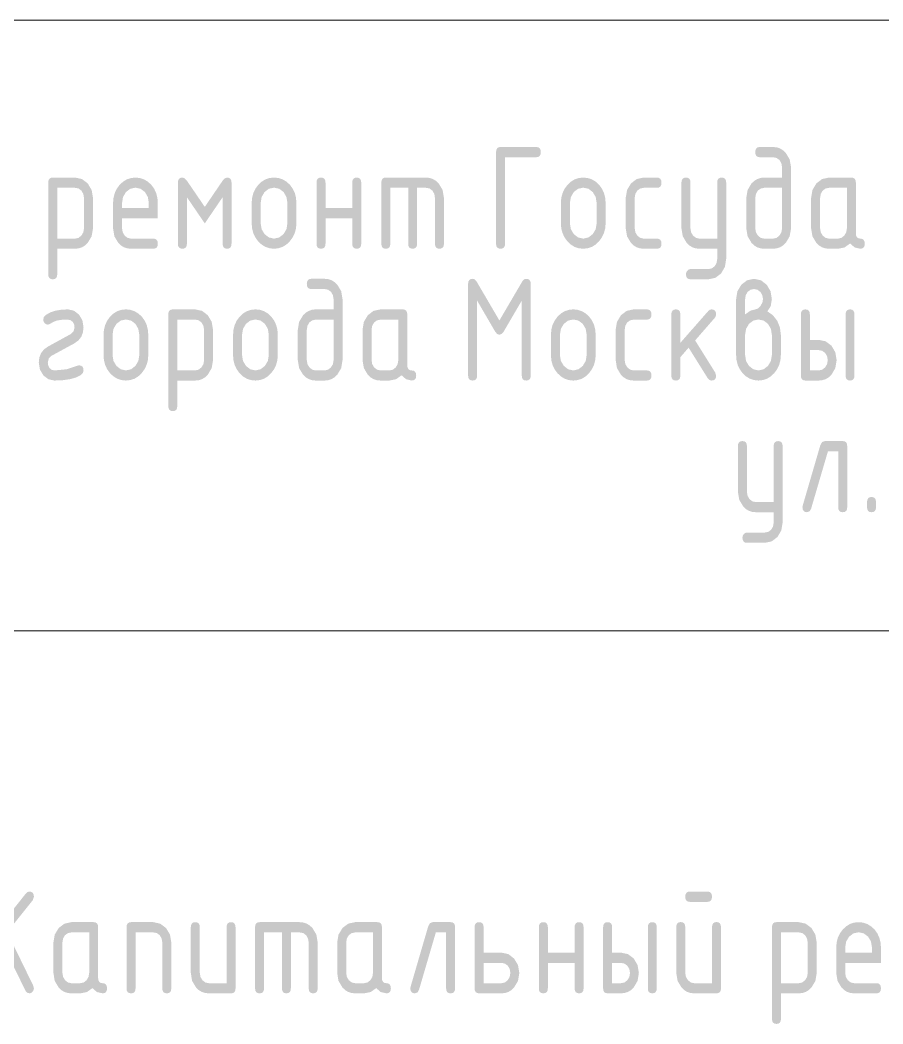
# Model space of a CAD drawing. Header units: millimetres. Extents: x -546 to 1681, y -650 to 1730.
# Drawn here: x 1088.43 to 1109.61, y 25.31 to 49.95 of the extents above; entities that cross this region are included whole.
import ezdxf

# ---------------------------------------------------------------- set-up
doc = ezdxf.new("R2010")
doc.units = ezdxf.units.MM

msp = doc.modelspace()

# ---------------------------------------------------------------- hatches: boundary and pattern name
h = msp.add_hatch(color=7)
h.dxf.hatch_style = 2
h.paths.add_polyline_path([(1100.333, 46.581), (1100.333, 44.458), (1100.326, 44.403), (1100.306, 44.365), (1100.271, 44.343), (1100.223, 44.335), (1100.175, 44.343), (1100.14, 44.365), (1100.119, 44.403), (1100.112, 44.458), (1100.112, 46.707), (1100.119, 46.762), (1100.14, 46.801), (1100.175, 46.825), (1100.223, 46.832), (1101.1, 46.832), (1101.148, 46.825), (1101.183, 46.801), (1101.203, 46.762), (1101.21, 46.707), (1101.203, 46.652), (1101.183, 46.612), (1101.148, 46.589), (1101.1, 46.581)])
h = msp.add_hatch(color=7)
h.paths.add_polyline_path([(1107.352, 46.333), (1107.352, 44.835), (1107.319, 44.641), (1107.223, 44.479), (1107.155, 44.415), (1107.081, 44.37), (1107, 44.344), (1106.913, 44.335), (1106.692, 44.335), (1106.604, 44.344), (1106.522, 44.37), (1106.448, 44.415), (1106.382, 44.479), (1106.286, 44.641), (1106.254, 44.835), (1106.254, 45.582), (1106.286, 45.776), (1106.382, 45.938), (1106.45, 46), (1106.523, 46.045), (1106.604, 46.073), (1106.692, 46.082), (1107.131, 46.082), (1107.131, 46.333), (1107.115, 46.43), (1107.069, 46.511), (1106.998, 46.563), (1106.913, 46.581), (1106.582, 46.581), (1106.535, 46.589), (1106.502, 46.612), (1106.481, 46.652), (1106.475, 46.707), (1106.481, 46.762), (1106.502, 46.801), (1106.535, 46.825), (1106.582, 46.832), (1106.913, 46.832), (1107.002, 46.823), (1107.083, 46.796), (1107.157, 46.75), (1107.223, 46.686), (1107.319, 46.527)])
h.paths.add_polyline_path([(1107.131, 44.835), (1107.131, 45.83), (1106.692, 45.83), (1106.607, 45.812), (1106.536, 45.76), (1106.49, 45.679), (1106.475, 45.582), (1106.475, 44.835), (1106.49, 44.739), (1106.539, 44.657), (1106.61, 44.602), (1106.692, 44.583), (1106.913, 44.583), (1106.997, 44.602), (1107.067, 44.657), (1107.115, 44.738)])
h = msp.add_hatch(color=7)
h.paths.add_polyline_path([(1089.121, 45.959), (1089.128, 46.012), (1089.148, 46.051), (1089.183, 46.074), (1089.231, 46.082), (1089.78, 46.082), (1089.95, 46.045), (1090.09, 45.938), (1090.186, 45.776), (1090.219, 45.582), (1090.219, 44.835), (1090.186, 44.641), (1090.09, 44.479), (1090.024, 44.415), (1089.95, 44.37), (1089.869, 44.344), (1089.78, 44.335), (1089.342, 44.335), (1089.342, 43.707), (1089.335, 43.654), (1089.314, 43.616), (1089.28, 43.592), (1089.231, 43.585), (1089.183, 43.592), (1089.148, 43.616), (1089.128, 43.654), (1089.121, 43.707)])
h.paths.add_polyline_path([(1089.342, 45.83), (1089.342, 44.583), (1089.78, 44.583), (1089.864, 44.602), (1089.934, 44.657), (1089.982, 44.738), (1089.998, 44.835), (1089.998, 45.582), (1089.982, 45.679), (1089.936, 45.76), (1089.865, 45.814), (1089.78, 45.83)])
h = msp.add_hatch(color=7)
h.paths.add_polyline_path([(1091.261, 45.834), (1091.134, 45.807), (1091.028, 45.726), (1090.956, 45.604), (1090.933, 45.46), (1090.933, 45.334), (1091.589, 45.334), (1091.589, 45.46), (1091.566, 45.604), (1091.494, 45.726), (1091.388, 45.807)])
h.paths.add_polyline_path([(1090.933, 45.083), (1090.933, 44.835), (1090.949, 44.739), (1090.997, 44.657), (1091.068, 44.602), (1091.15, 44.583), (1091.699, 44.583), (1091.748, 44.576), (1091.782, 44.552), (1091.803, 44.513), (1091.81, 44.458), (1091.803, 44.403), (1091.782, 44.365), (1091.748, 44.343), (1091.699, 44.335), (1091.15, 44.335), (1091.062, 44.344), (1090.98, 44.37), (1090.907, 44.415), (1090.841, 44.479), (1090.744, 44.64), (1090.712, 44.835), (1090.712, 45.457), (1090.722, 45.582), (1090.751, 45.698), (1090.801, 45.804), (1090.871, 45.9), (1090.956, 45.98), (1091.049, 46.037), (1091.15, 46.07), (1091.261, 46.082), (1091.371, 46.07), (1091.473, 46.037), (1091.566, 45.981), (1091.65, 45.904), (1091.721, 45.807), (1091.77, 45.701), (1091.8, 45.586), (1091.81, 45.46), (1091.81, 45.083)])
h = msp.add_hatch(color=7)
h.dxf.hatch_style = 2
h.paths.add_polyline_path([(1092.963, 44.957), (1092.524, 45.6), (1092.524, 44.458), (1092.517, 44.403), (1092.496, 44.365), (1092.462, 44.343), (1092.414, 44.335), (1092.365, 44.343), (1092.331, 44.365), (1092.31, 44.403), (1092.303, 44.458), (1092.303, 45.959), (1092.31, 46.012), (1092.331, 46.051), (1092.365, 46.074), (1092.414, 46.082), (1092.469, 46.063), (1092.524, 46.005), (1092.963, 45.362), (1093.401, 46.005), (1093.456, 46.063), (1093.512, 46.082), (1093.558, 46.074), (1093.592, 46.051), (1093.612, 46.012), (1093.619, 45.959), (1093.619, 44.458), (1093.612, 44.403), (1093.592, 44.365), (1093.558, 44.343), (1093.512, 44.335), (1093.463, 44.343), (1093.429, 44.365), (1093.408, 44.403), (1093.401, 44.458), (1093.401, 45.6)])
h = msp.add_hatch(color=7)
h.paths.add_polyline_path([(1094.114, 44.957), (1094.114, 45.457), (1094.124, 45.582), (1094.153, 45.698), (1094.203, 45.804), (1094.273, 45.9), (1094.358, 45.98), (1094.451, 46.037), (1094.552, 46.07), (1094.663, 46.082), (1094.774, 46.07), (1094.875, 46.037), (1094.968, 45.981), (1095.053, 45.904), (1095.123, 45.807), (1095.173, 45.701), (1095.202, 45.584), (1095.212, 45.457), (1095.212, 44.957), (1095.202, 44.833), (1095.171, 44.719), (1095.12, 44.613), (1095.049, 44.517), (1094.966, 44.437), (1094.873, 44.38), (1094.772, 44.347), (1094.663, 44.335), (1094.552, 44.347), (1094.451, 44.38), (1094.358, 44.437), (1094.273, 44.517), (1094.203, 44.613), (1094.153, 44.719), (1094.124, 44.833)])
h.paths.add_polyline_path([(1094.991, 44.96), (1094.991, 45.46), (1094.968, 45.603), (1094.897, 45.726), (1094.79, 45.807), (1094.663, 45.834), (1094.536, 45.807), (1094.43, 45.726), (1094.358, 45.603), (1094.335, 45.46), (1094.335, 44.96), (1094.358, 44.815), (1094.43, 44.695), (1094.536, 44.612), (1094.663, 44.583), (1094.79, 44.612), (1094.897, 44.695), (1094.968, 44.816)])
h = msp.add_hatch(color=7)
h.dxf.hatch_style = 2
h.paths.add_polyline_path([(1095.926, 45.083), (1095.926, 44.458), (1095.919, 44.403), (1095.898, 44.365), (1095.864, 44.343), (1095.816, 44.335), (1095.767, 44.343), (1095.733, 44.365), (1095.712, 44.403), (1095.705, 44.458), (1095.705, 45.959), (1095.712, 46.012), (1095.733, 46.051), (1095.767, 46.074), (1095.816, 46.082), (1095.864, 46.074), (1095.898, 46.051), (1095.919, 46.012), (1095.926, 45.959), (1095.926, 45.334), (1096.583, 45.334), (1096.583, 45.959), (1096.589, 46.012), (1096.61, 46.051), (1096.645, 46.074), (1096.693, 46.082), (1096.741, 46.074), (1096.776, 46.051), (1096.796, 46.012), (1096.803, 45.959), (1096.803, 44.458), (1096.796, 44.403), (1096.776, 44.365), (1096.741, 44.343), (1096.693, 44.335), (1096.645, 44.343), (1096.61, 44.365), (1096.589, 44.403), (1096.583, 44.458), (1096.583, 45.083)])
h = msp.add_hatch(color=7)
h.dxf.hatch_style = 2
h.paths.add_polyline_path([(1097.407, 46.082), (1098.394, 46.082), (1098.483, 46.073), (1098.563, 46.045), (1098.637, 46), (1098.704, 45.938), (1098.801, 45.776), (1098.833, 45.582), (1098.833, 44.458), (1098.826, 44.403), (1098.805, 44.365), (1098.771, 44.343), (1098.723, 44.335), (1098.674, 44.343), (1098.64, 44.365), (1098.619, 44.403), (1098.612, 44.458), (1098.612, 45.582), (1098.597, 45.679), (1098.551, 45.76), (1098.48, 45.814), (1098.394, 45.83), (1098.174, 45.83), (1098.174, 44.458), (1098.167, 44.403), (1098.146, 44.365), (1098.112, 44.343), (1098.063, 44.335), (1098.017, 44.343), (1097.983, 44.365), (1097.963, 44.403), (1097.956, 44.458), (1097.956, 45.83), (1097.517, 45.83), (1097.517, 44.458), (1097.51, 44.403), (1097.489, 44.365), (1097.455, 44.343), (1097.407, 44.335), (1097.358, 44.343), (1097.324, 44.365), (1097.303, 44.403), (1097.296, 44.458), (1097.296, 45.959), (1097.303, 46.012), (1097.324, 46.051), (1097.358, 46.074)])
h = msp.add_hatch(color=7)
h.paths.add_polyline_path([(1101.703, 44.957), (1101.703, 45.457), (1101.713, 45.582), (1101.743, 45.698), (1101.793, 45.804), (1101.863, 45.9), (1101.947, 45.98), (1102.04, 46.037), (1102.142, 46.07), (1102.252, 46.082), (1102.363, 46.07), (1102.465, 46.037), (1102.557, 45.981), (1102.642, 45.904), (1102.712, 45.807), (1102.762, 45.701), (1102.792, 45.584), (1102.801, 45.457), (1102.801, 44.957), (1102.791, 44.833), (1102.76, 44.719), (1102.709, 44.613), (1102.639, 44.517), (1102.556, 44.437), (1102.463, 44.38), (1102.362, 44.347), (1102.252, 44.335), (1102.142, 44.347), (1102.04, 44.38), (1101.947, 44.437), (1101.863, 44.517), (1101.793, 44.613), (1101.743, 44.719), (1101.713, 44.833)])
h.paths.add_polyline_path([(1102.581, 44.96), (1102.581, 45.46), (1102.558, 45.603), (1102.486, 45.726), (1102.379, 45.807), (1102.252, 45.834), (1102.126, 45.807), (1102.019, 45.726), (1101.948, 45.603), (1101.924, 45.46), (1101.924, 44.96), (1101.948, 44.815), (1102.019, 44.695), (1102.126, 44.612), (1102.252, 44.583), (1102.379, 44.612), (1102.486, 44.695), (1102.558, 44.816)])
h = msp.add_hatch(color=7)
h.dxf.hatch_style = 2
h.paths.add_polyline_path([(1103.515, 45.582), (1103.515, 44.835), (1103.531, 44.739), (1103.58, 44.657), (1103.651, 44.602), (1103.733, 44.583), (1104.062, 44.583), (1104.11, 44.576), (1104.144, 44.552), (1104.165, 44.513), (1104.172, 44.458), (1104.165, 44.403), (1104.144, 44.365), (1104.11, 44.343), (1104.062, 44.335), (1103.733, 44.335), (1103.645, 44.344), (1103.563, 44.37), (1103.489, 44.415), (1103.423, 44.479), (1103.327, 44.64), (1103.294, 44.835), (1103.294, 45.582), (1103.327, 45.776), (1103.423, 45.938), (1103.563, 46.045), (1103.733, 46.082), (1104.062, 46.082), (1104.11, 46.074), (1104.144, 46.05), (1104.165, 46.011), (1104.172, 45.956), (1104.165, 45.901), (1104.144, 45.862), (1104.11, 45.838), (1104.062, 45.83), (1103.733, 45.83), (1103.648, 45.812), (1103.577, 45.76), (1103.531, 45.679)])
h = msp.add_hatch(color=7)
h.dxf.hatch_style = 2
h.paths.add_polyline_path([(1105.54, 44.08), (1105.54, 44.335), (1105.101, 44.335), (1105.013, 44.344), (1104.931, 44.37), (1104.857, 44.415), (1104.791, 44.479), (1104.695, 44.641), (1104.662, 44.835), (1104.662, 45.959), (1104.669, 46.012), (1104.69, 46.051), (1104.725, 46.074), (1104.773, 46.082), (1104.821, 46.074), (1104.856, 46.051), (1104.877, 46.012), (1104.883, 45.959), (1104.883, 44.835), (1104.899, 44.739), (1104.948, 44.657), (1105.019, 44.602), (1105.101, 44.583), (1105.54, 44.583), (1105.54, 45.959), (1105.547, 46.012), (1105.568, 46.051), (1105.602, 46.074), (1105.65, 46.082), (1105.699, 46.074), (1105.733, 46.051), (1105.754, 46.012), (1105.76, 45.959), (1105.76, 44.084), (1105.729, 43.89), (1105.635, 43.728), (1105.495, 43.621), (1105.325, 43.585), (1104.883, 43.585), (1104.835, 43.592), (1104.801, 43.616), (1104.78, 43.655), (1104.773, 43.71), (1104.781, 43.755), (1104.807, 43.797), (1104.842, 43.826), (1104.883, 43.836), (1105.322, 43.836), (1105.407, 43.853), (1105.478, 43.906), (1105.524, 43.984)])
h = msp.add_hatch(color=7)
h.paths.add_polyline_path([(1108.722, 45.83), (1108.283, 45.83), (1108.198, 45.812), (1108.127, 45.76), (1108.081, 45.679), (1108.066, 45.582), (1108.066, 44.835), (1108.082, 44.739), (1108.13, 44.657), (1108.201, 44.602), (1108.283, 44.583), (1108.504, 44.583), (1108.588, 44.602), (1108.658, 44.657), (1108.706, 44.738), (1108.722, 44.835)])
h.paths.add_polyline_path([(1109.161, 44.458), (1109.154, 44.403), (1109.134, 44.365), (1109.1, 44.343), (1109.053, 44.335), (1108.913, 44.367), (1108.802, 44.464), (1108.666, 44.367), (1108.504, 44.335), (1108.283, 44.335), (1108.195, 44.344), (1108.113, 44.37), (1108.04, 44.415), (1107.974, 44.479), (1107.877, 44.64), (1107.845, 44.835), (1107.845, 45.582), (1107.877, 45.776), (1107.974, 45.938), (1108.113, 46.045), (1108.283, 46.082), (1108.832, 46.082), (1108.881, 46.074), (1108.915, 46.051), (1108.936, 46.012), (1108.943, 45.959), (1108.943, 44.709), (1108.95, 44.654), (1108.97, 44.615), (1109.005, 44.591), (1109.053, 44.583), (1109.1, 44.576), (1109.134, 44.552), (1109.154, 44.513)])
h = msp.add_hatch(color=7)
h.paths.add_polyline_path([(1096.344, 43.098), (1096.344, 41.6), (1096.312, 41.406), (1096.216, 41.244), (1096.148, 41.18), (1096.073, 41.135), (1095.993, 41.109), (1095.906, 41.1), (1095.685, 41.1), (1095.596, 41.109), (1095.515, 41.135), (1095.441, 41.18), (1095.375, 41.244), (1095.278, 41.406), (1095.246, 41.6), (1095.246, 42.347), (1095.278, 42.541), (1095.375, 42.703), (1095.442, 42.766), (1095.516, 42.81), (1095.597, 42.838), (1095.685, 42.847), (1096.124, 42.847), (1096.124, 43.098), (1096.108, 43.195), (1096.062, 43.276), (1095.991, 43.328), (1095.906, 43.346), (1095.575, 43.346), (1095.528, 43.354), (1095.494, 43.377), (1095.474, 43.417), (1095.467, 43.472), (1095.474, 43.527), (1095.494, 43.566), (1095.528, 43.59), (1095.575, 43.597), (1095.906, 43.597), (1095.995, 43.588), (1096.076, 43.561), (1096.15, 43.515), (1096.216, 43.451), (1096.312, 43.292)])
h.paths.add_polyline_path([(1096.124, 41.6), (1096.124, 42.595), (1095.685, 42.595), (1095.6, 42.577), (1095.528, 42.525), (1095.483, 42.444), (1095.467, 42.347), (1095.467, 41.6), (1095.483, 41.504), (1095.532, 41.422), (1095.603, 41.367), (1095.685, 41.348), (1095.906, 41.348), (1095.989, 41.367), (1096.059, 41.422), (1096.108, 41.503)])
h = msp.add_hatch(color=7)
h.dxf.hatch_style = 2
h.paths.add_polyline_path([(1100.853, 43.597), (1100.901, 43.59), (1100.935, 43.566), (1100.956, 43.527), (1100.963, 43.472), (1100.963, 41.223), (1100.956, 41.168), (1100.935, 41.13), (1100.901, 41.108), (1100.853, 41.1), (1100.804, 41.108), (1100.77, 41.13), (1100.749, 41.168), (1100.743, 41.223), (1100.743, 43.063), (1100.297, 42.298), (1100.249, 42.243), (1100.194, 42.225), (1100.14, 42.243), (1100.092, 42.298), (1099.647, 43.063), (1099.647, 41.223), (1099.64, 41.168), (1099.62, 41.13), (1099.585, 41.108), (1099.537, 41.1), (1099.489, 41.108), (1099.454, 41.13), (1099.433, 41.168), (1099.426, 41.223), (1099.426, 43.472), (1099.433, 43.527), (1099.454, 43.566), (1099.489, 43.59), (1099.537, 43.597), (1099.59, 43.582), (1099.632, 43.535), (1100.194, 42.574), (1100.761, 43.542), (1100.8, 43.584)])
h = msp.add_hatch(color=7)
h.paths.add_polyline_path([(1106.225, 42.724), (1106.358, 42.816), (1106.479, 42.847), (1106.546, 42.869), (1106.605, 42.934), (1106.649, 43.016), (1106.664, 43.098), (1106.647, 43.195), (1106.599, 43.276), (1106.528, 43.329), (1106.442, 43.346), (1106.357, 43.328), (1106.286, 43.276), (1106.24, 43.195), (1106.225, 43.098)])
h.paths.add_polyline_path([(1106.771, 42.798), (1106.907, 42.703), (1107.013, 42.567), (1107.079, 42.403), (1107.102, 42.225), (1107.102, 41.722), (1107.091, 41.598), (1107.061, 41.482), (1107.01, 41.377), (1106.939, 41.282), (1106.856, 41.202), (1106.763, 41.145), (1106.662, 41.112), (1106.553, 41.1), (1106.442, 41.112), (1106.341, 41.145), (1106.248, 41.202), (1106.163, 41.282), (1106.093, 41.378), (1106.043, 41.484), (1106.014, 41.598), (1106.004, 41.722), (1106.004, 43.098), (1106.036, 43.292), (1106.133, 43.454), (1106.274, 43.561), (1106.442, 43.597), (1106.613, 43.561), (1106.756, 43.451), (1106.849, 43.292), (1106.881, 43.098), (1106.854, 42.928)])
h.paths.add_polyline_path([(1106.881, 41.725), (1106.881, 42.225), (1106.858, 42.368), (1106.786, 42.491), (1106.68, 42.572), (1106.553, 42.599), (1106.426, 42.572), (1106.32, 42.491), (1106.248, 42.368), (1106.225, 42.225), (1106.225, 41.725), (1106.248, 41.58), (1106.32, 41.46), (1106.426, 41.377), (1106.553, 41.348), (1106.68, 41.377), (1106.786, 41.46), (1106.858, 41.581)])
h = msp.add_hatch(color=7)
h.dxf.hatch_style = 2
h.paths.add_polyline_path([(1089.876, 41.474), (1089.925, 41.466), (1089.959, 41.443), (1089.98, 41.403), (1089.987, 41.348), (1089.971, 41.286), (1089.925, 41.237), (1089.805, 41.177), (1089.656, 41.134), (1089.479, 41.109), (1089.272, 41.1), (1089.125, 41.132), (1089.002, 41.226), (1088.917, 41.367), (1088.889, 41.537), (1088.902, 41.664), (1088.944, 41.772), (1089.013, 41.862), (1089.11, 41.932), (1089.677, 42.243), (1089.744, 42.309), (1089.766, 42.41), (1089.755, 42.482), (1089.72, 42.543), (1089.665, 42.582), (1089.604, 42.595), (1089.44, 42.59), (1089.325, 42.571), (1089.246, 42.539), (1089.159, 42.487), (1089.11, 42.473), (1089.068, 42.481), (1089.033, 42.508), (1089.007, 42.55), (1088.999, 42.595), (1089.013, 42.658), (1089.057, 42.707), (1089.164, 42.769), (1089.29, 42.812), (1089.437, 42.838), (1089.604, 42.847), (1089.75, 42.815), (1089.874, 42.721), (1089.959, 42.579), (1089.987, 42.41), (1089.973, 42.283), (1089.932, 42.175), (1089.863, 42.086), (1089.766, 42.015), (1089.202, 41.708), (1089.133, 41.64), (1089.11, 41.537), (1089.121, 41.465), (1089.155, 41.404), (1089.209, 41.363), (1089.272, 41.348), (1089.574, 41.377), (1089.833, 41.464)])
h = msp.add_hatch(color=7)
h.paths.add_polyline_path([(1090.478, 41.722), (1090.478, 42.222), (1090.488, 42.347), (1090.518, 42.463), (1090.567, 42.569), (1090.637, 42.665), (1090.722, 42.745), (1090.815, 42.802), (1090.917, 42.835), (1091.027, 42.847), (1091.138, 42.836), (1091.239, 42.802), (1091.332, 42.746), (1091.417, 42.669), (1091.487, 42.572), (1091.537, 42.466), (1091.566, 42.349), (1091.576, 42.222), (1091.576, 41.722), (1091.566, 41.598), (1091.535, 41.484), (1091.484, 41.378), (1091.413, 41.282), (1091.33, 41.202), (1091.238, 41.145), (1091.136, 41.112), (1091.027, 41.1), (1090.917, 41.112), (1090.815, 41.145), (1090.722, 41.202), (1090.637, 41.282), (1090.567, 41.378), (1090.518, 41.484), (1090.488, 41.598)])
h.paths.add_polyline_path([(1091.356, 41.725), (1091.356, 42.225), (1091.332, 42.368), (1091.261, 42.491), (1091.154, 42.572), (1091.027, 42.599), (1090.9, 42.572), (1090.794, 42.491), (1090.722, 42.368), (1090.699, 42.225), (1090.699, 41.725), (1090.722, 41.58), (1090.794, 41.46), (1090.9, 41.377), (1091.027, 41.348), (1091.154, 41.377), (1091.261, 41.46), (1091.332, 41.581)])
h = msp.add_hatch(color=7)
h.paths.add_polyline_path([(1092.067, 42.724), (1092.074, 42.777), (1092.095, 42.816), (1092.13, 42.839), (1092.178, 42.847), (1092.727, 42.847), (1092.897, 42.81), (1093.037, 42.703), (1093.133, 42.541), (1093.165, 42.347), (1093.165, 41.6), (1093.133, 41.406), (1093.037, 41.244), (1092.971, 41.18), (1092.897, 41.135), (1092.816, 41.109), (1092.727, 41.1), (1092.288, 41.1), (1092.288, 40.472), (1092.281, 40.419), (1092.261, 40.381), (1092.226, 40.357), (1092.178, 40.35), (1092.13, 40.357), (1092.095, 40.381), (1092.074, 40.419), (1092.067, 40.472)])
h.paths.add_polyline_path([(1092.288, 42.595), (1092.288, 41.348), (1092.727, 41.348), (1092.811, 41.367), (1092.88, 41.422), (1092.929, 41.503), (1092.945, 41.6), (1092.945, 42.347), (1092.929, 42.444), (1092.883, 42.525), (1092.812, 42.579), (1092.727, 42.595)])
h = msp.add_hatch(color=7)
h.paths.add_polyline_path([(1093.657, 41.722), (1093.657, 42.222), (1093.667, 42.347), (1093.696, 42.463), (1093.746, 42.569), (1093.816, 42.665), (1093.901, 42.745), (1093.994, 42.802), (1094.095, 42.835), (1094.206, 42.847), (1094.316, 42.836), (1094.418, 42.802), (1094.511, 42.746), (1094.595, 42.669), (1094.666, 42.572), (1094.715, 42.466), (1094.745, 42.349), (1094.755, 42.222), (1094.755, 41.722), (1094.744, 41.598), (1094.714, 41.484), (1094.663, 41.378), (1094.592, 41.282), (1094.509, 41.202), (1094.416, 41.145), (1094.315, 41.112), (1094.206, 41.1), (1094.095, 41.112), (1093.994, 41.145), (1093.901, 41.202), (1093.816, 41.282), (1093.746, 41.378), (1093.696, 41.484), (1093.667, 41.598)])
h.paths.add_polyline_path([(1094.534, 41.725), (1094.534, 42.225), (1094.511, 42.368), (1094.439, 42.491), (1094.333, 42.572), (1094.206, 42.599), (1094.079, 42.572), (1093.973, 42.491), (1093.901, 42.368), (1093.878, 42.225), (1093.878, 41.725), (1093.901, 41.58), (1093.973, 41.46), (1094.079, 41.377), (1094.206, 41.348), (1094.333, 41.377), (1094.439, 41.46), (1094.511, 41.581)])
h = msp.add_hatch(color=7)
h.paths.add_polyline_path([(1097.713, 42.595), (1097.274, 42.595), (1097.189, 42.577), (1097.118, 42.525), (1097.072, 42.444), (1097.057, 42.347), (1097.057, 41.6), (1097.072, 41.504), (1097.121, 41.422), (1097.192, 41.367), (1097.274, 41.348), (1097.495, 41.348), (1097.579, 41.367), (1097.649, 41.422), (1097.697, 41.503), (1097.713, 41.6)])
h.paths.add_polyline_path([(1098.152, 41.223), (1098.145, 41.168), (1098.124, 41.13), (1098.091, 41.108), (1098.044, 41.1), (1097.904, 41.132), (1097.793, 41.229), (1097.657, 41.132), (1097.495, 41.1), (1097.274, 41.1), (1097.186, 41.109), (1097.104, 41.135), (1097.03, 41.18), (1096.964, 41.244), (1096.868, 41.405), (1096.835, 41.6), (1096.835, 42.347), (1096.868, 42.541), (1096.964, 42.703), (1097.104, 42.81), (1097.274, 42.847), (1097.823, 42.847), (1097.872, 42.839), (1097.906, 42.816), (1097.927, 42.777), (1097.933, 42.724), (1097.933, 41.474), (1097.94, 41.419), (1097.961, 41.38), (1097.996, 41.356), (1098.044, 41.348), (1098.091, 41.341), (1098.124, 41.317), (1098.145, 41.278)])
h = msp.add_hatch(color=7)
h.paths.add_polyline_path([(1101.459, 41.722), (1101.459, 42.222), (1101.469, 42.347), (1101.498, 42.463), (1101.548, 42.569), (1101.618, 42.665), (1101.703, 42.745), (1101.796, 42.802), (1101.897, 42.835), (1102.008, 42.847), (1102.118, 42.836), (1102.22, 42.802), (1102.313, 42.746), (1102.397, 42.669), (1102.468, 42.572), (1102.517, 42.466), (1102.547, 42.349), (1102.557, 42.222), (1102.557, 41.722), (1102.546, 41.598), (1102.516, 41.484), (1102.465, 41.378), (1102.394, 41.282), (1102.311, 41.202), (1102.218, 41.145), (1102.117, 41.112), (1102.008, 41.1), (1101.897, 41.112), (1101.796, 41.145), (1101.703, 41.202), (1101.618, 41.282), (1101.548, 41.378), (1101.498, 41.484), (1101.469, 41.598)])
h.paths.add_polyline_path([(1102.336, 41.725), (1102.336, 42.225), (1102.313, 42.368), (1102.241, 42.491), (1102.135, 42.572), (1102.008, 42.599), (1101.881, 42.572), (1101.775, 42.491), (1101.703, 42.368), (1101.68, 42.225), (1101.68, 41.725), (1101.703, 41.58), (1101.775, 41.46), (1101.881, 41.377), (1102.008, 41.348), (1102.135, 41.377), (1102.241, 41.46), (1102.313, 41.581)])
h = msp.add_hatch(color=7)
h.dxf.hatch_style = 2
h.paths.add_polyline_path([(1103.269, 42.347), (1103.269, 41.6), (1103.285, 41.504), (1103.334, 41.422), (1103.405, 41.367), (1103.487, 41.348), (1103.815, 41.348), (1103.863, 41.341), (1103.898, 41.317), (1103.919, 41.278), (1103.926, 41.223), (1103.919, 41.168), (1103.898, 41.13), (1103.863, 41.108), (1103.815, 41.1), (1103.487, 41.1), (1103.398, 41.109), (1103.317, 41.135), (1103.243, 41.18), (1103.177, 41.244), (1103.08, 41.405), (1103.048, 41.6), (1103.048, 42.347), (1103.08, 42.541), (1103.177, 42.703), (1103.317, 42.81), (1103.487, 42.847), (1103.815, 42.847), (1103.863, 42.839), (1103.898, 42.815), (1103.919, 42.776), (1103.926, 42.721), (1103.919, 42.666), (1103.898, 42.627), (1103.863, 42.603), (1103.815, 42.595), (1103.487, 42.595), (1103.402, 42.577), (1103.33, 42.525), (1103.285, 42.444)])
h = msp.add_hatch(color=7)
h.dxf.hatch_style = 2
h.paths.add_polyline_path([(1104.635, 42.026), (1105.325, 42.812), (1105.359, 42.838), (1105.402, 42.847), (1105.45, 42.839), (1105.485, 42.816), (1105.506, 42.777), (1105.512, 42.724), (1105.504, 42.677), (1105.479, 42.637), (1104.998, 42.085), (1105.491, 41.296), (1105.512, 41.223), (1105.506, 41.168), (1105.485, 41.13), (1105.45, 41.108), (1105.402, 41.1), (1105.349, 41.114), (1105.31, 41.153), (1104.838, 41.907), (1104.635, 41.673), (1104.635, 41.223), (1104.628, 41.168), (1104.608, 41.13), (1104.573, 41.108), (1104.525, 41.1), (1104.477, 41.108), (1104.442, 41.13), (1104.421, 41.168), (1104.414, 41.223), (1104.414, 42.724), (1104.421, 42.777), (1104.442, 42.816), (1104.477, 42.839), (1104.525, 42.847), (1104.573, 42.839), (1104.608, 42.816), (1104.628, 42.777), (1104.635, 42.724)])
h = msp.add_hatch(color=7)
h.paths.add_polyline_path([(1108.471, 41.6), (1108.439, 41.406), (1108.345, 41.244), (1108.277, 41.18), (1108.202, 41.135), (1108.12, 41.109), (1108.032, 41.1), (1107.704, 41.1), (1107.655, 41.108), (1107.621, 41.13), (1107.6, 41.168), (1107.593, 41.223), (1107.593, 42.724), (1107.6, 42.777), (1107.621, 42.816), (1107.655, 42.839), (1107.704, 42.847), (1107.752, 42.839), (1107.786, 42.816), (1107.807, 42.777), (1107.814, 42.724), (1107.814, 42.099), (1108.032, 42.099), (1108.202, 42.063), (1108.345, 41.956), (1108.439, 41.794)])
h.paths.add_polyline_path([(1108.253, 41.6), (1108.237, 41.697), (1108.188, 41.778), (1108.117, 41.83), (1108.032, 41.848), (1107.814, 41.848), (1107.814, 41.348), (1108.032, 41.348), (1108.117, 41.367), (1108.188, 41.422), (1108.237, 41.503)])
h.paths.add_polyline_path([(1108.691, 42.724), (1108.698, 42.777), (1108.719, 42.816), (1108.753, 42.839), (1108.802, 42.847), (1108.848, 42.839), (1108.882, 42.816), (1108.902, 42.777), (1108.909, 42.724), (1108.909, 41.223), (1108.902, 41.168), (1108.882, 41.13), (1108.848, 41.108), (1108.802, 41.1), (1108.753, 41.108), (1108.719, 41.13), (1108.698, 41.168), (1108.691, 41.223)])
h = msp.add_hatch(color=7)
h.dxf.hatch_style = 2
h.paths.add_polyline_path([(1106.925, 37.614), (1106.925, 37.869), (1106.487, 37.869), (1106.398, 37.878), (1106.317, 37.904), (1106.243, 37.948), (1106.177, 38.012), (1106.08, 38.175), (1106.048, 38.368), (1106.048, 39.493), (1106.055, 39.546), (1106.076, 39.584), (1106.11, 39.607), (1106.159, 39.615), (1106.207, 39.607), (1106.241, 39.584), (1106.262, 39.546), (1106.269, 39.493), (1106.269, 38.368), (1106.285, 38.273), (1106.333, 38.19), (1106.404, 38.135), (1106.487, 38.117), (1106.925, 38.117), (1106.925, 39.493), (1106.932, 39.546), (1106.953, 39.584), (1106.988, 39.607), (1107.036, 39.615), (1107.084, 39.607), (1107.119, 39.584), (1107.139, 39.546), (1107.146, 39.493), (1107.146, 37.618), (1107.114, 37.424), (1107.02, 37.262), (1106.88, 37.154), (1106.71, 37.118), (1106.269, 37.118), (1106.221, 37.126), (1106.186, 37.15), (1106.166, 37.189), (1106.159, 37.244), (1106.166, 37.289), (1106.192, 37.331), (1106.227, 37.36), (1106.269, 37.37), (1106.708, 37.37), (1106.793, 37.386), (1106.864, 37.44), (1106.91, 37.518)])
h = msp.add_hatch(color=7)
h.dxf.hatch_style = 2
h.paths.add_polyline_path([(1108.181, 39.615), (1108.62, 39.615), (1108.669, 39.607), (1108.703, 39.584), (1108.724, 39.546), (1108.731, 39.493), (1108.731, 37.991), (1108.724, 37.937), (1108.703, 37.899), (1108.669, 37.876), (1108.62, 37.869), (1108.572, 37.876), (1108.538, 37.899), (1108.517, 37.937), (1108.51, 37.991), (1108.51, 39.364), (1108.258, 39.364), (1107.844, 37.953), (1107.807, 37.89), (1107.743, 37.869), (1107.695, 37.877), (1107.66, 37.9), (1107.639, 37.94), (1107.632, 37.995), (1107.639, 38.033), (1108.071, 39.514), (1108.115, 39.591)])
h = msp.add_hatch(color=7)
h.dxf.hatch_style = 2
h.paths.add_polyline_path([(1109.217, 38.117), (1109.224, 38.172), (1109.245, 38.211), (1109.279, 38.235), (1109.328, 38.243), (1109.376, 38.235), (1109.41, 38.211), (1109.431, 38.172), (1109.438, 38.117), (1109.438, 37.991), (1109.431, 37.937), (1109.41, 37.899), (1109.376, 37.876), (1109.328, 37.869), (1109.279, 37.876), (1109.245, 37.899), (1109.224, 37.937), (1109.217, 37.991)])
h = msp.add_hatch(color=7)
h.dxf.hatch_style = 2
h.paths.add_polyline_path([(1087.956, 27.368), (1087.674, 27.011), (1087.674, 26.184), (1087.667, 26.129), (1087.646, 26.091), (1087.612, 26.069), (1087.564, 26.061), (1087.515, 26.069), (1087.481, 26.091), (1087.46, 26.129), (1087.453, 26.184), (1087.453, 28.433), (1087.46, 28.488), (1087.481, 28.527), (1087.515, 28.551), (1087.564, 28.558), (1087.612, 28.551), (1087.646, 28.527), (1087.667, 28.488), (1087.674, 28.433), (1087.674, 27.382), (1088.576, 28.517), (1088.615, 28.548), (1088.662, 28.558), (1088.708, 28.551), (1088.742, 28.527), (1088.762, 28.488), (1088.769, 28.433), (1088.742, 28.349), (1088.113, 27.563), (1088.754, 26.247), (1088.769, 26.184), (1088.761, 26.139), (1088.735, 26.1), (1088.701, 26.07), (1088.662, 26.061), (1088.602, 26.077), (1088.563, 26.124)])
h = msp.add_hatch(color=7)
h.paths.add_polyline_path([(1105.633, 27.685), (1105.633, 26.184), (1105.626, 26.129), (1105.605, 26.091), (1105.571, 26.069), (1105.522, 26.061), (1104.973, 26.061), (1104.885, 26.07), (1104.803, 26.096), (1104.73, 26.141), (1104.664, 26.205), (1104.567, 26.367), (1104.535, 26.561), (1104.535, 27.685), (1104.542, 27.74), (1104.562, 27.78), (1104.597, 27.803), (1104.645, 27.811), (1104.694, 27.803), (1104.728, 27.78), (1104.749, 27.74), (1104.756, 27.685), (1104.756, 26.561), (1104.772, 26.466), (1104.82, 26.386), (1104.891, 26.328), (1104.973, 26.31), (1105.412, 26.31), (1105.412, 27.685), (1105.419, 27.74), (1105.44, 27.78), (1105.474, 27.803), (1105.522, 27.811), (1105.571, 27.803), (1105.605, 27.78), (1105.626, 27.74)])
h.paths.add_polyline_path([(1105.302, 28.307), (1104.863, 28.307), (1104.817, 28.315), (1104.783, 28.339), (1104.762, 28.378), (1104.756, 28.433), (1104.762, 28.488), (1104.783, 28.527), (1104.817, 28.551), (1104.863, 28.558), (1105.302, 28.558), (1105.35, 28.551), (1105.384, 28.527), (1105.405, 28.488), (1105.412, 28.433), (1105.405, 28.378), (1105.384, 28.339), (1105.35, 28.315)])
h = msp.add_hatch(color=7)
h.paths.add_polyline_path([(1090.126, 27.556), (1089.687, 27.556), (1089.602, 27.538), (1089.53, 27.486), (1089.485, 27.405), (1089.469, 27.308), (1089.469, 26.561), (1089.485, 26.465), (1089.534, 26.383), (1089.605, 26.328), (1089.687, 26.31), (1089.908, 26.31), (1089.991, 26.328), (1090.061, 26.383), (1090.109, 26.464), (1090.126, 26.561)])
h.paths.add_polyline_path([(1090.564, 26.184), (1090.557, 26.129), (1090.537, 26.091), (1090.503, 26.069), (1090.457, 26.061), (1090.316, 26.093), (1090.205, 26.19), (1090.069, 26.093), (1089.908, 26.061), (1089.687, 26.061), (1089.598, 26.07), (1089.517, 26.096), (1089.443, 26.141), (1089.377, 26.205), (1089.28, 26.366), (1089.248, 26.561), (1089.248, 27.308), (1089.28, 27.502), (1089.377, 27.664), (1089.517, 27.771), (1089.687, 27.808), (1090.236, 27.808), (1090.284, 27.8), (1090.319, 27.777), (1090.339, 27.738), (1090.346, 27.685), (1090.346, 26.435), (1090.353, 26.38), (1090.374, 26.341), (1090.408, 26.317), (1090.457, 26.31), (1090.503, 26.302), (1090.537, 26.278), (1090.557, 26.239)])
h = msp.add_hatch(color=7)
h.dxf.hatch_style = 2
h.paths.add_polyline_path([(1091.043, 26.184), (1091.043, 27.685), (1091.05, 27.738), (1091.071, 27.777), (1091.105, 27.8), (1091.154, 27.808), (1091.703, 27.808), (1091.87, 27.771), (1092.013, 27.664), (1092.109, 27.502), (1092.141, 27.308), (1092.141, 26.184), (1092.134, 26.129), (1092.114, 26.091), (1092.079, 26.069), (1092.031, 26.061), (1091.983, 26.069), (1091.948, 26.091), (1091.927, 26.129), (1091.921, 26.184), (1091.921, 27.308), (1091.905, 27.405), (1091.859, 27.486), (1091.788, 27.54), (1091.703, 27.556), (1091.264, 27.556), (1091.264, 26.184), (1091.257, 26.129), (1091.236, 26.091), (1091.202, 26.069), (1091.154, 26.061), (1091.105, 26.069), (1091.071, 26.091), (1091.05, 26.129)])
h = msp.add_hatch(color=7)
h.dxf.hatch_style = 2
h.paths.add_polyline_path([(1093.718, 27.685), (1093.718, 26.184), (1093.711, 26.129), (1093.691, 26.091), (1093.656, 26.069), (1093.608, 26.061), (1093.059, 26.061), (1092.97, 26.07), (1092.889, 26.096), (1092.815, 26.141), (1092.749, 26.205), (1092.652, 26.366), (1092.62, 26.561), (1092.62, 27.685), (1092.627, 27.738), (1092.648, 27.777), (1092.682, 27.8), (1092.731, 27.808), (1092.779, 27.8), (1092.814, 27.777), (1092.834, 27.738), (1092.841, 27.685), (1092.841, 26.561), (1092.857, 26.465), (1092.906, 26.383), (1092.977, 26.328), (1093.059, 26.31), (1093.498, 26.31), (1093.498, 27.685), (1093.505, 27.738), (1093.525, 27.777), (1093.56, 27.8), (1093.608, 27.808), (1093.656, 27.8), (1093.691, 27.777), (1093.711, 27.738)])
h = msp.add_hatch(color=7)
h.dxf.hatch_style = 2
h.paths.add_polyline_path([(1094.308, 27.808), (1095.295, 27.808), (1095.384, 27.799), (1095.464, 27.771), (1095.538, 27.727), (1095.606, 27.664), (1095.702, 27.502), (1095.734, 27.308), (1095.734, 26.184), (1095.727, 26.129), (1095.706, 26.091), (1095.672, 26.069), (1095.624, 26.061), (1095.575, 26.069), (1095.541, 26.091), (1095.52, 26.129), (1095.514, 26.184), (1095.514, 27.308), (1095.498, 27.405), (1095.452, 27.486), (1095.381, 27.54), (1095.295, 27.556), (1095.075, 27.556), (1095.075, 26.184), (1095.068, 26.129), (1095.047, 26.091), (1095.013, 26.069), (1094.965, 26.061), (1094.918, 26.069), (1094.884, 26.091), (1094.864, 26.129), (1094.857, 26.184), (1094.857, 27.556), (1094.418, 27.556), (1094.418, 26.184), (1094.411, 26.129), (1094.391, 26.091), (1094.356, 26.069), (1094.308, 26.061), (1094.26, 26.069), (1094.225, 26.091), (1094.204, 26.129), (1094.197, 26.184), (1094.197, 27.685), (1094.204, 27.738), (1094.225, 27.777), (1094.26, 27.8)])
h = msp.add_hatch(color=7)
h.paths.add_polyline_path([(1097.091, 27.556), (1096.652, 27.556), (1096.567, 27.538), (1096.495, 27.486), (1096.45, 27.405), (1096.434, 27.308), (1096.434, 26.561), (1096.45, 26.465), (1096.499, 26.383), (1096.57, 26.328), (1096.652, 26.31), (1096.873, 26.31), (1096.956, 26.328), (1097.026, 26.383), (1097.075, 26.464), (1097.091, 26.561)])
h.paths.add_polyline_path([(1097.53, 26.184), (1097.523, 26.129), (1097.502, 26.091), (1097.469, 26.069), (1097.422, 26.061), (1097.281, 26.093), (1097.171, 26.19), (1097.034, 26.093), (1096.873, 26.061), (1096.652, 26.061), (1096.563, 26.07), (1096.482, 26.096), (1096.408, 26.141), (1096.342, 26.205), (1096.245, 26.366), (1096.213, 26.561), (1096.213, 27.308), (1096.245, 27.502), (1096.342, 27.664), (1096.482, 27.771), (1096.652, 27.808), (1097.201, 27.808), (1097.249, 27.8), (1097.284, 27.777), (1097.304, 27.738), (1097.311, 27.685), (1097.311, 26.435), (1097.318, 26.38), (1097.339, 26.341), (1097.374, 26.317), (1097.422, 26.31), (1097.469, 26.302), (1097.502, 26.278), (1097.523, 26.239)])
h = msp.add_hatch(color=7)
h.dxf.hatch_style = 2
h.paths.add_polyline_path([(1098.557, 27.808), (1098.996, 27.808), (1099.044, 27.8), (1099.079, 27.777), (1099.099, 27.738), (1099.106, 27.685), (1099.106, 26.184), (1099.099, 26.129), (1099.079, 26.091), (1099.044, 26.069), (1098.996, 26.061), (1098.948, 26.069), (1098.913, 26.091), (1098.893, 26.129), (1098.886, 26.184), (1098.886, 27.556), (1098.634, 27.556), (1098.22, 26.145), (1098.183, 26.082), (1098.119, 26.061), (1098.071, 26.069), (1098.036, 26.093), (1098.015, 26.132), (1098.008, 26.187), (1098.015, 26.226), (1098.447, 27.706), (1098.491, 27.783)])
h = msp.add_hatch(color=7)
h.paths.add_polyline_path([(1100.683, 26.561), (1100.651, 26.367), (1100.555, 26.205), (1100.489, 26.141), (1100.415, 26.096), (1100.334, 26.07), (1100.245, 26.061), (1099.696, 26.061), (1099.648, 26.069), (1099.613, 26.091), (1099.592, 26.129), (1099.585, 26.184), (1099.585, 27.685), (1099.592, 27.738), (1099.613, 27.777), (1099.648, 27.8), (1099.696, 27.808), (1099.744, 27.8), (1099.779, 27.777), (1099.799, 27.738), (1099.806, 27.685), (1099.806, 27.06), (1100.245, 27.06), (1100.415, 27.024), (1100.555, 26.914), (1100.651, 26.754)])
h.paths.add_polyline_path([(1100.463, 26.561), (1100.447, 26.658), (1100.401, 26.739), (1100.33, 26.791), (1100.245, 26.809), (1099.806, 26.809), (1099.806, 26.31), (1100.245, 26.31), (1100.329, 26.328), (1100.398, 26.383), (1100.447, 26.464)])
h = msp.add_hatch(color=7)
h.dxf.hatch_style = 2
h.paths.add_polyline_path([(1101.383, 26.809), (1101.383, 26.184), (1101.377, 26.129), (1101.356, 26.091), (1101.321, 26.069), (1101.273, 26.061), (1101.225, 26.069), (1101.19, 26.091), (1101.169, 26.129), (1101.162, 26.184), (1101.162, 27.685), (1101.169, 27.738), (1101.19, 27.777), (1101.225, 27.8), (1101.273, 27.808), (1101.321, 27.8), (1101.356, 27.777), (1101.377, 27.738), (1101.383, 27.685), (1101.383, 27.06), (1102.04, 27.06), (1102.04, 27.685), (1102.047, 27.738), (1102.068, 27.777), (1102.102, 27.8), (1102.15, 27.808), (1102.199, 27.8), (1102.233, 27.777), (1102.254, 27.738), (1102.26, 27.685), (1102.26, 26.184), (1102.254, 26.129), (1102.233, 26.091), (1102.199, 26.069), (1102.15, 26.061), (1102.102, 26.069), (1102.068, 26.091), (1102.047, 26.129), (1102.04, 26.184), (1102.04, 26.809)])
h = msp.add_hatch(color=7)
h.paths.add_polyline_path([(1103.617, 26.561), (1103.585, 26.367), (1103.491, 26.205), (1103.423, 26.141), (1103.349, 26.096), (1103.267, 26.07), (1103.178, 26.061), (1102.85, 26.061), (1102.802, 26.069), (1102.767, 26.091), (1102.746, 26.129), (1102.74, 26.184), (1102.74, 27.685), (1102.746, 27.738), (1102.767, 27.777), (1102.802, 27.8), (1102.85, 27.808), (1102.899, 27.8), (1102.933, 27.777), (1102.954, 27.738), (1102.961, 27.685), (1102.961, 27.06), (1103.178, 27.06), (1103.349, 27.024), (1103.491, 26.917), (1103.585, 26.755)])
h.paths.add_polyline_path([(1103.399, 26.561), (1103.383, 26.658), (1103.335, 26.739), (1103.264, 26.791), (1103.178, 26.809), (1102.961, 26.809), (1102.961, 26.31), (1103.178, 26.31), (1103.264, 26.328), (1103.335, 26.383), (1103.383, 26.464)])
h.paths.add_polyline_path([(1103.838, 27.685), (1103.845, 27.738), (1103.865, 27.777), (1103.9, 27.8), (1103.948, 27.808), (1103.995, 27.8), (1104.029, 27.777), (1104.049, 27.738), (1104.056, 27.685), (1104.056, 26.184), (1104.049, 26.129), (1104.029, 26.091), (1103.995, 26.069), (1103.948, 26.061), (1103.9, 26.069), (1103.865, 26.091), (1103.845, 26.129), (1103.838, 26.184)])
h = msp.add_hatch(color=7)
h.paths.add_polyline_path([(1106.884, 27.685), (1106.891, 27.738), (1106.911, 27.777), (1106.946, 27.8), (1106.994, 27.808), (1107.543, 27.808), (1107.713, 27.771), (1107.853, 27.664), (1107.95, 27.502), (1107.982, 27.308), (1107.982, 26.561), (1107.95, 26.367), (1107.853, 26.205), (1107.787, 26.141), (1107.713, 26.096), (1107.632, 26.07), (1107.543, 26.061), (1107.105, 26.061), (1107.105, 25.433), (1107.098, 25.38), (1107.077, 25.342), (1107.043, 25.319), (1106.994, 25.311), (1106.946, 25.319), (1106.911, 25.342), (1106.891, 25.38), (1106.884, 25.433)])
h.paths.add_polyline_path([(1107.105, 27.556), (1107.105, 26.31), (1107.543, 26.31), (1107.627, 26.328), (1107.697, 26.383), (1107.745, 26.464), (1107.761, 26.561), (1107.761, 27.308), (1107.745, 27.405), (1107.699, 27.486), (1107.629, 27.54), (1107.543, 27.556)])
h = msp.add_hatch(color=7)
h.paths.add_polyline_path([(1109.01, 27.56), (1108.883, 27.533), (1108.777, 27.452), (1108.705, 27.331), (1108.682, 27.186), (1108.682, 27.06), (1109.338, 27.06), (1109.338, 27.186), (1109.315, 27.331), (1109.244, 27.452), (1109.137, 27.533)])
h.paths.add_polyline_path([(1108.682, 26.809), (1108.682, 26.561), (1108.698, 26.465), (1108.746, 26.383), (1108.817, 26.328), (1108.9, 26.31), (1109.449, 26.31), (1109.497, 26.302), (1109.531, 26.278), (1109.552, 26.239), (1109.559, 26.184), (1109.552, 26.129), (1109.531, 26.091), (1109.497, 26.069), (1109.449, 26.061), (1108.9, 26.061), (1108.811, 26.07), (1108.73, 26.096), (1108.656, 26.141), (1108.59, 26.205), (1108.493, 26.366), (1108.461, 26.561), (1108.461, 27.183), (1108.471, 27.308), (1108.5, 27.424), (1108.55, 27.53), (1108.62, 27.626), (1108.705, 27.706), (1108.798, 27.763), (1108.899, 27.797), (1109.01, 27.808), (1109.12, 27.797), (1109.222, 27.763), (1109.315, 27.707), (1109.4, 27.63), (1109.47, 27.533), (1109.519, 27.427), (1109.549, 27.312), (1109.559, 27.186), (1109.559, 26.809)])

# ---------------------------------------------------------------- linework, layer by layer
at = {"color": 7, "lineweight": 0}
for points in [[(1184.112, 49.947), (1064.132, 49.947)], [(1184.112, 34.961), (999.112, 34.961)]]:
    msp.add_lwpolyline(points, dxfattribs=at)

doc.saveas('drawing.dxf')
